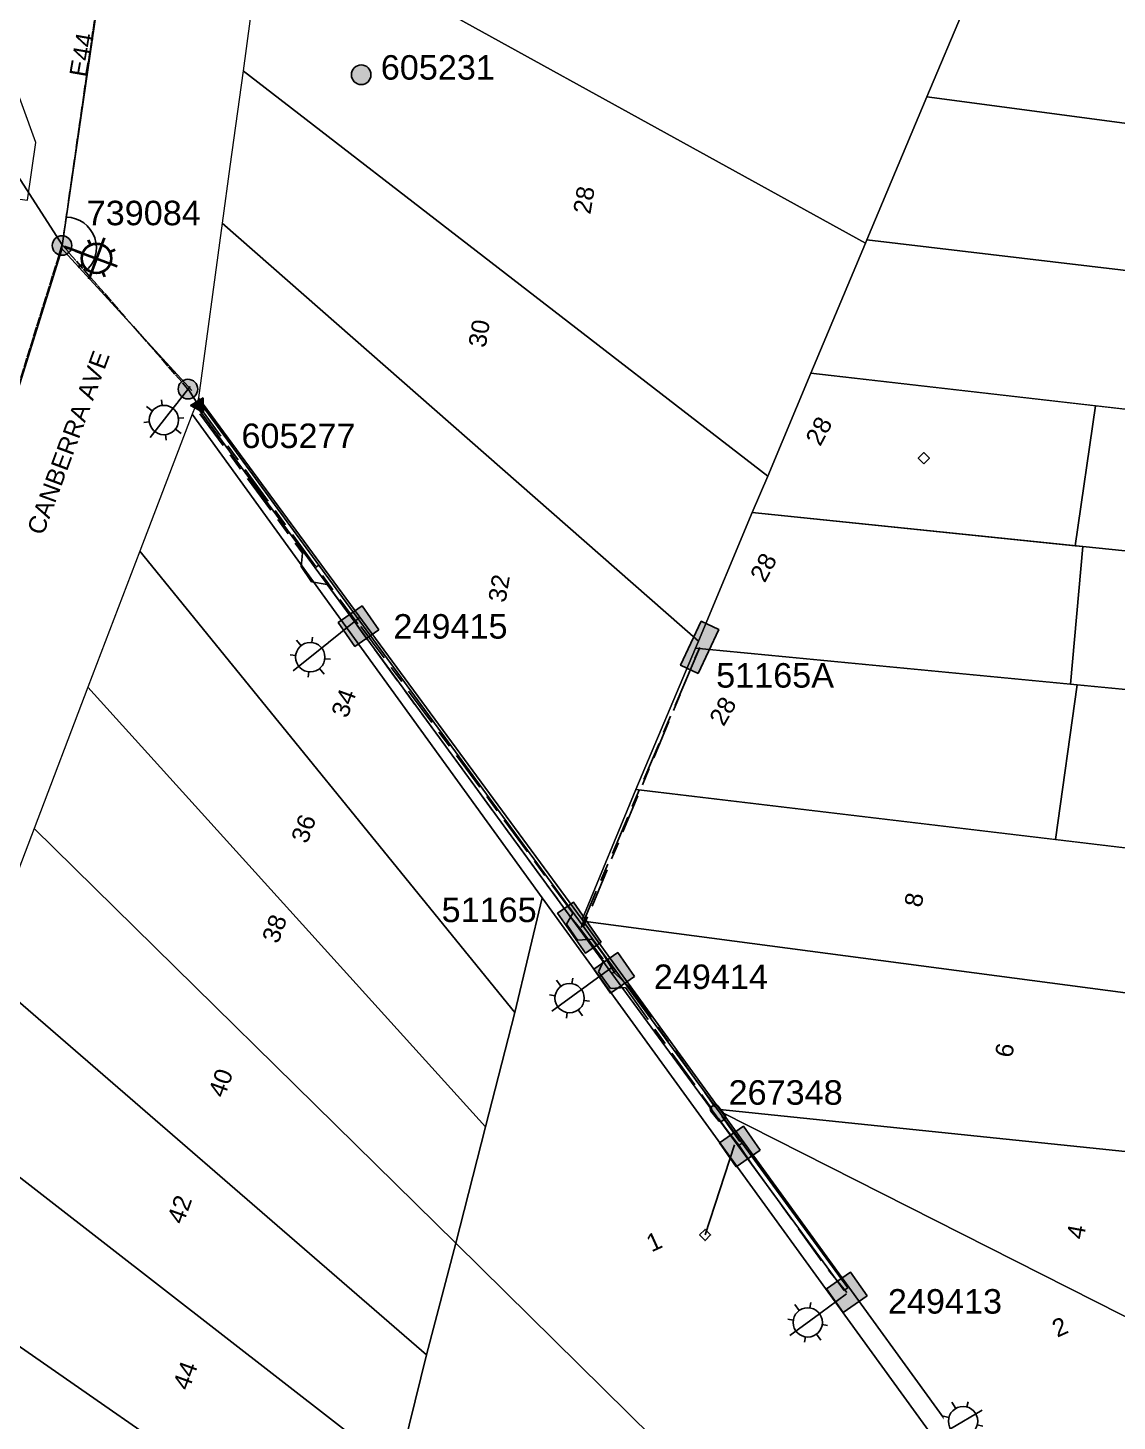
# Model space of a CAD drawing. Header units: metres. Extents: x 305150 to 308746, y 6239745 to 6243198.
# Drawn here: x 306845.6 to 306956.8, y 6241386.3 to 6241528.5 of the extents above; entities that cross this region are included whole.
import ezdxf
from ezdxf.enums import TextEntityAlignment as Align

# ---------------------------------------------------------------- set-up
doc = ezdxf.new("R2010")
doc.units = ezdxf.units.M
doc.linetypes.add('Cable Exist OH', pattern=[1, 1, 0])
doc.linetypes.add('Cable Exist UG', pattern=[8.2, 4, -1.2, 1.8, -1.2])
doc.layers.get('0').update_dxf_attribs({"color": 6})
doc.layers.add('Cadastre Land Parcels_SP_EXT', color=9, linetype='Continuous', lineweight=5)
doc.layers.add('Cadastre Roads_SP_EXT', color=9, linetype='Continuous', lineweight=5)
for name, color, linetype in [('Duct_SP_EXT', 7, 'Continuous'), ('Equip_SL_EXT', 7, 'Continuous'), ('Equip_SP_SL_EXT', 7, 'Continuous'), ('Equip_SP_SL_NEW', 2, 'Continuous'), ('Mains_LV_EXT', 7, 'Continuous'), ('Mains_LV_SL_EXT', 7, 'Continuous'), ('Mains_SL_EXT', 7, 'Continuous'), ('OH_Details_SP_MISC', 7, 'Continuous'), ('Services_SP_EXT', 7, 'Continuous'), ('SupportsOH_SP_TR_HV_LV_SL_EXT', 7, 'Continuous'), ('SupportsUG_SP_LV_EXT', 7, 'Continuous'), ('SupportsUG_SP_LV_SL_EXT', 7, 'Continuous'), ('Trench_SP_EXT', 7, 'Continuous')]:
    doc.layers.add(name, color=color, linetype=linetype)
doc.layers.get('0').freeze()
doc.styles.add('COLUMN_LABEL', font='arial.ttf')
doc.styles.add('iecARIAL', font='arial.ttf', dxfattribs={"height": 2})
doc.styles.add('POLE_LABEL', font='arial.ttf')
doc.styles.get("Standard").update_dxf_attribs({"font": 'arial.ttf'})
doc.linetypes.add('Cable New UG', pattern='A,7,-0.25,["x",Standard,S=2,R=0,X=0.2,Y=-0.8],-2.1', length=9.35)

# ---------------------------------------------------------------- blocks, each defined once
blk = doc.blocks.new('COLUMN_EXT')
blk.add_hatch(color=256).paths.add_polyline_path([(-1.49, 1.48), (-1.49, -1.49), (1.48, -1.49), (1.48, 1.48)])
blk.add_lwpolyline([(-1.49, -1.49), (1.48, -1.49), (1.48, 1.48), (-1.49, 1.48)], close=True)
for tag, height, style, flags, p in [('ASSET_NUM', 2.5, 'COLUMN_LABEL', 8, (2, 2)), ('STRUCTURE_PLANT_NUMBER', 0.2, 'POLE_LABEL', 9, (1.81, 0.03)), ('STREET_CODE', 0.2, 'COLUMN_LABEL', 9, (1.81, -0.2))]:
    blk.add_attdef(tag, text='', height=height, dxfattribs=dict(style=style, flags=flags)).set_placement(p, align=Align.MIDDLE_LEFT)
at = {"flags": 9}
for tag, p in [('COLUMN_TYPE', (1.81, -0.4)), ('OWNED_BY', (1.81, -0.6)), ('STATE', (1.81, -0.8)), ('USAGE', (1.81, -1)), ('LEGEND', (1.81, -1.2)), ('LOCATION', (1.81, -1.4)), ('STREETNAME', (1.81, -1.6)), ('SUBURB', (1.81, -1.8)), ('NOTES', (1.81, -2))]:
    blk.add_attdef(tag, text='', height=0.2, dxfattribs=at).set_placement(p, align=Align.MIDDLE_LEFT)
at = {"flags": 1}
blk.add_attdef('Z', (1.81, -2.35), '', height=0.2, dxfattribs=at)
blk = doc.blocks.new('PILLAR_EXT')
blk.add_hatch(color=256).paths.add_polyline_path([(-2.475, 0.99), (-2.475, -0.99), (2.475, -0.99), (2.475, 0.99)])
blk.add_lwpolyline([(-2.475, -0.99), (2.475, -0.99), (2.475, 0.99), (-2.475, 0.99)], close=True)
at = {"style": 'iecARIAL', "flags": 8}
blk.add_attdef('ASSET_NUM', (1.5, 3.5), '', height=2.5, dxfattribs=at)
for tag, p, flags in [('OWNED_BY', (0, -0.2), 9), ('STATE', (0, -0.4), 9), ('SUPPORT_TYPE', (0, -0.6), 9), ('USAGE', (0, -0.8), 9), ('LEGEND', (0, -1), 9), ('LOCATION', (0, -1.2), 9), ('NOTES', (0, -1.4), 9), ('PARENT', (0, -1.6), 9), ('STREETNAME', (0, -1.8), 9), ('SUBURB', (0, -2), 1)]:
    blk.add_attdef(tag, p, '', height=0.2, dxfattribs=dict(flags=flags))
blk = doc.blocks.new('*U146')
at = {"lineweight": 40}
for p, q in [((0, 0), (1.86, -0.69)), ((2.4, 0.67), (2.63, 0.16)), ((4.04, 0.9), (2.48, -3.32)), ((1.15, -0.43), (5.37, -1.99)), ((5.13, -0.35), (4.62, -0.58)), ((1.39, -2.07), (1.9, -1.83)), ((4.12, -3.08), (3.89, -2.57))]:
    blk.add_line(p, q, dxfattribs=at)
blk.add_circle((3.26, -1.21), 1.5, dxfattribs=at)
at = {"style": 'iecARIAL', "flags": 8}
blk.add_attdef('ASSET_NUM', (1.5, 1.5), '', height=2.5, dxfattribs=at)
for tag, p, height, flags in [('CONSTRUCTED_VOLTAGE', (0.98, -0.65), 0.2, 9), ('CONTROL_TYPE', (0.98, -0.85), 0.2, 9), ('LANTERN_PURPOSE', (0.98, -1.05), 0.2, 9), ('LANTERN_TYPE', (0.98, -1.25), 0.2, 9), ('NO_PHASES', (0.98, -1.45), 0.2, 9), ('LNUMBER', (2.18, -3.25), 2.5, 8), ('OPERATING_VOLTAGE', (0.98, -1.65), 0.2, 9), ('ORIENTATION', (0.98, -1.85), 0.2, 9), ('OWNED_BY', (0.98, -2.05), 0.2, 9), ('STATE', (0.98, -2.25), 0.2, 9), ('USAGE', (0.98, -2.45), 0.2, 9), ('CEXIST', (0.98, -2.65), 0.2, 9), ('CNEW', (0.98, -2.85), 0.2, 9), ('CNUMBER', (0.98, -3.05), 0.2, 9), ('CREMOVE', (0.98, -3.25), 0.2, 9), ('CREPLACE', (0.98, -3.45), 0.2, 9), ('LKINGHEIGHT', (0.98, -3.65), 0.2, 9), ('LBRACKET', (0.98, -3.85), 0.2, 9), ('LBRACKETVOCAB', (0.98, -4.05), 0.2, 9), ('LCATEGORY', (0.98, -4.25), 0.2, 9), ('LCHARGE1', (0.98, -4.45), 0.2, 9), ('LCHARGE1PERCENT', (0.98, -4.65), 0.2, 9), ('LCHARGE2', (0.98, -4.85), 0.2, 9), ('LCHARGE2PERCENT', (0.98, -5.05), 0.2, 9), ('LCHARGE3', (0.98, -5.25), 0.2, 9), ('LCHARGE3PERCENT', (0.98, -5.45), 0.2, 9), ('LEXIST', (0.98, -5.65), 0.2, 9), ('LLAMP', (0.98, -5.85), 0.2, 9), ('LLAMPVOCAB', (0.98, -6.05), 0.2, 9), ('LMAST', (0.98, -6.25), 0.2, 9), ('LMASTVOCAB', (0.98, -6.45), 0.2, 9), ('LNEW', (0.98, -6.65), 0.2, 9), ('LANTNUMBER', (0.98, -6.85), 0.2, 9), ('LOUTREACH', (0.98, -7.25), 0.2, 9), ('LOUTREACHVOCAB', (0.98, -7.45), 0.2, 9), ('LRATECODE', (0.98, -7.65), 0.2, 9), ('LREMOVE', (0.98, -7.85), 0.2, 9), ('LREPLACE', (0.98, -8.05), 0.2, 9), ('LTYPE', (0.98, -8.25), 0.2, 9), ('LTYPEVOCAB', (0.98, -8.45), 0.2, 9), ('LEGEND', (0.98, -8.65), 0.2, 9), ('STREETNAME', (0.98, -9.25), 0.2, 9), ('SUBURB', (0.98, -9.45), 0.2, 1), ('LOCATION', (0.98, -8.85), 0.2, 9), ('NOTES', (0.98, -9.05), 0.2, 9)]:
    blk.add_attdef(tag, p, '', height=height, dxfattribs=dict(flags=flags))
blk = doc.blocks.new('CCP_EXT')
at = {"flags": 9}
for tag, p in [('LEGEND', (0, -1.4)), ('STATE', (0, -1.8)), ('LIFE_SUPPORT', (0, -1.6)), ('NOTES', (0, -2))]:
    blk.add_attdef(tag, text='', height=0.2, dxfattribs=at).set_placement(p, align=Align.MIDDLE_LEFT)
blk.add_wipeout([(0, 0.57), (0.57, 0), (0, -0.57), (-0.57, 0)])
blk.add_lwpolyline([(-0.57, 0), (0, 0.57), (0.57, 0), (0, -0.57), (-0.57, 0)])
at = {"flags": 1}
blk.add_attdef('Z', (0, 0), '', height=0.2, dxfattribs=at)
at = {"flags": 9}
for tag, p in [('CCP_TYPE', (0, 0)), ('CONSTRUCTED_VOLTAGE', (0, -0.2)), ('OPERATING_VOLTAGE', (0, -0.6)), ('ORIENTATION', (0, -0.8)), ('OWNED_BY', (0, -1)), ('NO_PHASES', (0, -0.4)), ('USAGE', (0, -1.2))]:
    blk.add_attdef(tag, text='', height=0.2, dxfattribs=at).set_placement(p, align=Align.MIDDLE_LEFT)
blk = doc.blocks.new('POLE_EXT')
blk.add_hatch(color=256).paths.add_polyline_path([(-1, 0, 1), (1, 0, 1)])
blk.add_lwpolyline([(-1, 0, 1), (1, 0, 1)], format="xyb", close=True)
for tag, height, flags, p in [('pNumber', 2.5, 8, (-17.84, 2.07)), ('OWNED_BY', 0.2, 9, (1.35, -0.4)), ('SPECIAL_USE', 0.2, 9, (1.35, -0.8)), ('STATE', 0.2, 9, (1.35, -1)), ('cLV', 0.2, 9, (1.35, -1.4)), ('PARENT', 0.2, 9, (1.35, -0.6)), ('USAGE', 0.2, 9, (1.35, -1.2)), ('hDepth', 0.2, 9, (1.35, -1.6)), ('hDia', 0.2, 9, (1.35, -1.8)), ('cHV', 0.2, 9, (1.35, -2)), ('LBRACKET', 0.2, 9, (1.35, -2.2)), ('LExisting', 0.2, 9, (1.35, -2.4)), ('LANTNUMBER', 0.2, 9, (1.35, -2.6)), ('LOther', 0.2, 9, (1.35, -2.8)), ('cLinedev', 0.2, 9, (1.35, -3.4)), ('pExisting', 0.2, 9, (1.35, -3.8)), ('LRemove', 0.2, 9, (1.35, -3)), ('LEGEND', 0.2, 9, (1.35, -3.2)), ('LOCATION', 0.2, 9, (1.35, -3.6)), ('PFNUMBER', 0.2, 9, (1.35, -4)), ('NEWPFNUMBER', 0.2, 9, (1.35, -4.2)), ('pFooting', 0.2, 9, (1.35, -4.4)), ('pNew', 0.2, 9, (1.35, -4.6)), ('pRelocate', 0.2, 9, (1.35, -5)), ('pRemove', 0.2, 9, (1.35, -5.2)), ('pReplace', 0.2, 9, (1.35, -5.4)), ('pStay', 0.2, 9, (1.35, -5.6)), ('pType', 0.2, 9, (1.35, -5.8)), ('cspan', 0.2, 9, (1.35, -6)), ('STREETNAME', 0.2, 9, (1.35, -6.2)), ('SUBURB', 0.2, 9, (1.35, -6.4)), ('OPERATED_BY', 0.2, 9, (1.36, -7.01)), ('NOTES', 0.2, 9, (1.35, -6.6)), ('MAINTAINED_BY', 0.2, 9, (1.36, -6.81))]:
    blk.add_attdef(tag, text='', height=height, dxfattribs=dict(flags=flags)).set_placement(p, align=Align.MIDDLE_LEFT)
at = {"style": 'POLE_LABEL'}
for tag, height, flags, p in [('ASSET_NUM', 2.5, 8, (2, 2)), ('STRUCTURE_PLANT_NUMBER', 0.2, 9, (1.35, 0.03)), ('STREET_CODE', 0.2, 9, (1.35, -0.2))]:
    blk.add_attdef(tag, text='', height=height, dxfattribs=dict(at, flags=flags)).set_placement(p, align=Align.MIDDLE_LEFT)
at = {"flags": 1}
blk.add_attdef('Z', (1.35, -7.33), '', height=0.2, dxfattribs=at)
blk = doc.blocks.new('SL_STJ_EXT')
h = blk.add_hatch(color=256)
edge = h.paths.add_edge_path()
edge.add_ellipse((-0.59, 0.13), major_axis=(0.226, 0.226), ratio=1, start_angle=45, end_angle=135)
edge.add_line((-0.91, 0.13), (-0.91, -0.13))
edge.add_ellipse((-0.59, -0.13), major_axis=(0.226, 0.226), ratio=1, start_angle=135, end_angle=225)
edge.add_line((-0.59, -0.45), (0.59, -0.45))
edge.add_ellipse((0.59, -0.13), major_axis=(-0.226, 0.226), ratio=1, start_angle=135, end_angle=225)
edge.add_line((0.91, -0.13), (0.91, 0.13))
edge.add_ellipse((0.59, 0.13), major_axis=(-0.226, 0.226), ratio=1, start_angle=225, end_angle=315)
edge.add_line((0.59, 0.45), (-0.59, 0.45))
blk.add_lwpolyline([(-0.91, 0.13), (-0.91, -0.13, 0.414214), (-0.59, -0.45), (0.59, -0.45, 0.414214), (0.91, -0.13), (0.91, 0.13, 0.414214), (0.59, 0.45), (-0.59, 0.45, 0.414214)], format="xyb", close=True)
at = {"flags": 1}
blk.add_attdef('Z', (0, 0), '', height=0.2, dxfattribs=at)
at = {"flags": 9}
for tag, p in [('ORIENTATION', (0, 0)), ('USAGE', (0, -0.2)), ('LEGEND', (0, -0.4)), ('NOTES', (0, -0.6))]:
    blk.add_attdef(tag, text='', height=0.2, dxfattribs=at).set_placement(p, align=Align.MIDDLE_LEFT)
blk = doc.blocks.new('UGOH_EXT')
blk.add_hatch(color=256).paths.add_polyline_path([(-0.75, 1.7), (0.75, 1.7), (0, 3)])
at = {"color": 1}
blk.add_lwpolyline([(-0.75, 1.7), (0.75, 1.7), (0, 3)], close=True, dxfattribs=at)
for tag, flags, p in [('CONSTRUCTED_VOLTAGE', 9, (1.5, 0)), ('OPERATING_VOLTAGE', 9, (1.5, -0.2)), ('ORIENTATION', 9, (1.5, -0.4)), ('STATE', 9, (1.5, -0.6)), ('OWNED_BY', 9, (1.5, -1)), ('OPERATED_BY', 9, (1.5, -1.2)), ('USAGE', 9, (1.5, -0.8)), ('MAINTAINED_BY', 9, (1.5, -1.4)), ('ACTUAL_STATUS', 9, (1.5, -1.6)), ('TYPE', 1, (1.5, -2)), ('NUMBER_OF_PHASES', 9, (1.5, -1.8))]:
    blk.add_attdef(tag, text='', height=0.2, dxfattribs=dict(flags=flags)).set_placement(p, align=Align.MIDDLE_LEFT)
blk = doc.blocks.new('*U152')
blk.add_line((0, 0), (0, 0))
for tag, flags, p in [('OPERATING_VOLTAGE', 9, (1.5, -1.2)), ('ORIENTATION', 9, (1.5, -1.4)), ('LANTERN_TYPE', 9, (1.5, -0.8)), ('NO_PHASES', 9, (1.5, -1)), ('OWNED_BY', 9, (1.5, -1.6)), ('OPERATED_BY', 9, (1.5, -1.8)), ('STATE', 9, (1.5, -2.2)), ('CEXIST', 9, (1.5, -2.6)), ('CNEW', 9, (1.5, -2.8)), ('MAINTAINED_BY', 9, (1.5, -2)), ('USAGE', 9, (1.5, -2.4)), ('CNUMBER', 9, (1.5, -3)), ('CREMOVE', 9, (1.5, -3.2)), ('CREPLACE', 9, (1.5, -3.4)), ('LKINGHEIGHT', 9, (1.5, -3.6)), ('LBRACKET', 9, (1.5, -3.8)), ('LBRACKETVOCAB', 9, (1.5, -4)), ('LCATEGORY', 9, (1.5, -4.2)), ('LCHARGE1', 9, (1.5, -4.4)), ('LCHARGE1PERCENT', 9, (1.5, -4.6)), ('LCHARGE2', 9, (1.5, -4.8)), ('LCHARGE2PERCENT', 9, (1.5, -5)), ('LCHARGE3', 9, (1.5, -5.2)), ('LCHARGE3PERCENT', 9, (1.5, -5.4)), ('LEXIST', 9, (1.5, -5.6)), ('LLAMP', 9, (1.5, -5.8)), ('LLAMPVOCAB', 9, (1.5, -6)), ('LMAST', 9, (1.5, -6.2)), ('LMASTVOCAB', 9, (1.5, -6.4)), ('LNEW', 9, (1.5, -6.6)), ('LOUTREACH', 9, (1.5, -7.2)), ('LOUTREACHVOCAB', 9, (1.5, -7.4)), ('LRATECODE', 9, (1.5, -7.6)), ('LREMOVE', 9, (1.5, -7.8)), ('LREPLACE', 9, (1.5, -8)), ('LTYPE', 9, (1.5, -8.2)), ('LTYPEVOCAB', 9, (1.5, -8.4)), ('LEGEND', 9, (1.5, -8.6)), ('NEW_LKINGHEIGHT', 9, (1.5, -8.8)), ('NEW_LBRACKET', 9, (1.5, -9)), ('NEW_LBRACKETVOCAB', 9, (1.5, -9.2)), ('NEW_LCATEGORY', 9, (1.5, -9.4)), ('NEW_LCHARGE1', 9, (1.5, -9.6)), ('NEW_LCHARGE1PERCENT', 9, (1.5, -9.8)), ('NEW_LCHARGE2', 9, (1.5, -10)), ('NEW_LCHARGE2PERCENT', 9, (1.5, -10.2)), ('NEW_LCHARGE3', 9, (1.5, -10.4)), ('NEW_LCHARGE3PERCENT', 9, (1.5, -10.6)), ('NEW_LLAMP', 9, (1.5, -10.8)), ('NEW_LLAMPVOCAB', 9, (1.5, -11)), ('NEW_LMAST', 9, (1.5, -11.2)), ('NEW_LMASTVOCAB', 9, (1.5, -11.4)), ('SUBURB', 9, (1.5, -12.6)), ('STREETNAME', 9, (1.5, -12.8)), ('NEW_LOUTREACH', 9, (1.5, -11.6)), ('NEW_LOUTREACHVOCAB', 9, (1.5, -11.8)), ('NEW_LRATECODE', 9, (1.5, -12)), ('NEW_LTYPE', 9, (1.5, -12.2)), ('NEW_LTYPEVOCAB', 9, (1.5, -12.4)), ('Z', 1, (1.5, -13.4)), ('LOCATION', 9, (1.5, -13)), ('NOTES', 9, (1.5, -13.2))]:
    blk.add_attdef(tag, text='', height=0.2, dxfattribs=dict(flags=flags)).set_placement(p, align=Align.MIDDLE_LEFT)
at = {"flags": 9}
blk.add_attdef('LANTNUMBER', (1.5, -6.91), '', height=0.2, dxfattribs=at)
blk.add_wipeout([(5.65, 3.34), (5.71, 1.68), (4.86, 0.26), (3.2, 0.2), (1.69, 1), (1.71, 2.71), (2.57, 4.13), (4.22, 4.19)])
for p, q in [((2.42, 1.43), (5.65, 3.34)), ((2.57, 4.13), (2.95, 3.49)), ((4.22, 4.19), (4.08, 3.65)), ((0, 0), (2.42, 1.43)), ((1.71, 2.71), (2.26, 2.57)), ((5.71, 1.68), (5.16, 1.82)), ((3.2, 0.2), (3.34, 0.74)), ((4.48, 0.9), (4.86, 0.26))]:
    blk.add_line(p, q)
blk.add_circle((3.71, 2.2), 1.5)
for tag, height, flags, p in [('ASSET_NUM', 2.5, 8, (2, 2)), ('STREET_CODE', 0.2, 9, (1.5, 0)), ('CONSTRUCTED_VOLTAGE', 0.2, 9, (1.5, -0.2)), ('CONTROL_TYPE', 0.2, 9, (1.5, -0.4)), ('LANTERN_PURPOSE', 0.2, 9, (1.5, -0.6)), ('LNUMBER', 2.5, 8, (1.5, -1.38))]:
    blk.add_attdef(tag, text='', height=height, dxfattribs=dict(flags=flags)).set_placement(p, align=Align.MIDDLE_LEFT)
blk = doc.blocks.new('*U151')
blk.add_line((0, 0), (0, 0))
for tag, height, flags, p in [('ASSET_NUM', 2.5, 8, (2, 2)), ('STREET_CODE', 0.2, 9, (1.5, 0)), ('CONSTRUCTED_VOLTAGE', 0.2, 9, (1.5, -0.2)), ('CONTROL_TYPE', 0.2, 9, (1.5, -0.4)), ('OPERATING_VOLTAGE', 0.2, 9, (1.5, -1.2)), ('ORIENTATION', 0.2, 9, (1.5, -1.4)), ('LANTERN_PURPOSE', 0.2, 9, (1.5, -0.6)), ('LANTERN_TYPE', 0.2, 9, (1.5, -0.8)), ('NO_PHASES', 0.2, 9, (1.5, -1)), ('LNUMBER', 2.5, 8, (1.5, -1.38)), ('OWNED_BY', 0.2, 9, (1.5, -1.6)), ('OPERATED_BY', 0.2, 9, (1.5, -1.8)), ('STATE', 0.2, 9, (1.5, -2.2)), ('CEXIST', 0.2, 9, (1.5, -2.6)), ('CNEW', 0.2, 9, (1.5, -2.8)), ('MAINTAINED_BY', 0.2, 9, (1.5, -2)), ('USAGE', 0.2, 9, (1.5, -2.4)), ('CNUMBER', 0.2, 9, (1.5, -3)), ('CREMOVE', 0.2, 9, (1.5, -3.2)), ('CREPLACE', 0.2, 9, (1.5, -3.4)), ('LKINGHEIGHT', 0.2, 9, (1.5, -3.6)), ('LBRACKET', 0.2, 9, (1.5, -3.8)), ('LBRACKETVOCAB', 0.2, 9, (1.5, -4)), ('LCATEGORY', 0.2, 9, (1.5, -4.2)), ('LCHARGE1', 0.2, 9, (1.5, -4.4)), ('LCHARGE1PERCENT', 0.2, 9, (1.5, -4.6)), ('LCHARGE2', 0.2, 9, (1.5, -4.8)), ('LCHARGE2PERCENT', 0.2, 9, (1.5, -5)), ('LCHARGE3', 0.2, 9, (1.5, -5.2)), ('LCHARGE3PERCENT', 0.2, 9, (1.5, -5.4)), ('LEXIST', 0.2, 9, (1.5, -5.6)), ('LLAMP', 0.2, 9, (1.5, -5.8)), ('LLAMPVOCAB', 0.2, 9, (1.5, -6)), ('LMAST', 0.2, 9, (1.5, -6.2)), ('LMASTVOCAB', 0.2, 9, (1.5, -6.4)), ('LNEW', 0.2, 9, (1.5, -6.6)), ('LOUTREACH', 0.2, 9, (1.5, -7.2)), ('LOUTREACHVOCAB', 0.2, 9, (1.5, -7.4)), ('LRATECODE', 0.2, 9, (1.5, -7.6)), ('LREMOVE', 0.2, 9, (1.5, -7.8)), ('LREPLACE', 0.2, 9, (1.5, -8)), ('LTYPE', 0.2, 9, (1.5, -8.2)), ('LTYPEVOCAB', 0.2, 9, (1.5, -8.4)), ('LEGEND', 0.2, 9, (1.5, -8.6)), ('NEW_LKINGHEIGHT', 0.2, 9, (1.5, -8.8)), ('NEW_LBRACKET', 0.2, 9, (1.5, -9)), ('NEW_LBRACKETVOCAB', 0.2, 9, (1.5, -9.2)), ('NEW_LCATEGORY', 0.2, 9, (1.5, -9.4)), ('NEW_LCHARGE1', 0.2, 9, (1.5, -9.6)), ('NEW_LCHARGE1PERCENT', 0.2, 9, (1.5, -9.8)), ('NEW_LCHARGE2', 0.2, 9, (1.5, -10)), ('NEW_LCHARGE2PERCENT', 0.2, 9, (1.5, -10.2)), ('NEW_LCHARGE3', 0.2, 9, (1.5, -10.4)), ('NEW_LCHARGE3PERCENT', 0.2, 9, (1.5, -10.6)), ('NEW_LLAMP', 0.2, 9, (1.5, -10.8)), ('NEW_LLAMPVOCAB', 0.2, 9, (1.5, -11)), ('NEW_LMAST', 0.2, 9, (1.5, -11.2)), ('NEW_LMASTVOCAB', 0.2, 9, (1.5, -11.4)), ('SUBURB', 0.2, 9, (1.5, -12.6)), ('STREETNAME', 0.2, 9, (1.5, -12.8)), ('NEW_LOUTREACH', 0.2, 9, (1.5, -11.6)), ('NEW_LOUTREACHVOCAB', 0.2, 9, (1.5, -11.8)), ('NEW_LRATECODE', 0.2, 9, (1.5, -12)), ('NEW_LTYPE', 0.2, 9, (1.5, -12.2)), ('NEW_LTYPEVOCAB', 0.2, 9, (1.5, -12.4)), ('Z', 0.2, 1, (1.5, -13.4)), ('LOCATION', 0.2, 9, (1.5, -13)), ('NOTES', 0.2, 9, (1.5, -13.2))]:
    blk.add_attdef(tag, text='', height=height, dxfattribs=dict(flags=flags)).set_placement(p, align=Align.MIDDLE_LEFT)
at = {"flags": 9}
blk.add_attdef('LANTNUMBER', (1.5, -6.91), '', height=0.2, dxfattribs=at)
blk.add_wipeout([(-5.78, -4.24), (-6, -2.59), (-5.29, -1.09), (-3.65, -0.87), (-2.07, -1.51), (-1.93, -3.22), (-2.63, -4.72), (-4.28, -4.94)])
for p, q in [((0, 0), (-2.76, -2.02)), ((-4.85, -1.7), (-5.29, -1.09)), ((-3.65, -0.87), (-3.74, -1.42)), ((-6, -2.59), (-5.45, -2.68)), ((-2.76, -2.02), (-5.78, -4.24)), ((-2.63, -4.72), (-3.08, -4.12)), ((-1.93, -3.22), (-2.48, -3.13)), ((-4.28, -4.94), (-4.19, -4.39))]:
    blk.add_line(p, q)
blk.add_circle((-3.96, -2.91), 1.5)
blk = doc.blocks.new('*U150')
blk.add_line((0, 0), (0, 0))
for tag, height, flags, p in [('ASSET_NUM', 2.5, 8, (2, 2)), ('STREET_CODE', 0.2, 9, (1.5, 0)), ('CONSTRUCTED_VOLTAGE', 0.2, 9, (1.5, -0.2)), ('CONTROL_TYPE', 0.2, 9, (1.5, -0.4)), ('OPERATING_VOLTAGE', 0.2, 9, (1.5, -1.2)), ('ORIENTATION', 0.2, 9, (1.5, -1.4)), ('LANTERN_PURPOSE', 0.2, 9, (1.5, -0.6)), ('LANTERN_TYPE', 0.2, 9, (1.5, -0.8)), ('NO_PHASES', 0.2, 9, (1.5, -1)), ('LNUMBER', 2.5, 8, (1.5, -1.38)), ('OWNED_BY', 0.2, 9, (1.5, -1.6)), ('OPERATED_BY', 0.2, 9, (1.5, -1.8)), ('STATE', 0.2, 9, (1.5, -2.2)), ('CEXIST', 0.2, 9, (1.5, -2.6)), ('CNEW', 0.2, 9, (1.5, -2.8)), ('MAINTAINED_BY', 0.2, 9, (1.5, -2)), ('USAGE', 0.2, 9, (1.5, -2.4)), ('CNUMBER', 0.2, 9, (1.5, -3)), ('CREMOVE', 0.2, 9, (1.5, -3.2)), ('CREPLACE', 0.2, 9, (1.5, -3.4)), ('LKINGHEIGHT', 0.2, 9, (1.5, -3.6)), ('LBRACKET', 0.2, 9, (1.5, -3.8)), ('LBRACKETVOCAB', 0.2, 9, (1.5, -4)), ('LCATEGORY', 0.2, 9, (1.5, -4.2)), ('LCHARGE1', 0.2, 9, (1.5, -4.4)), ('LCHARGE1PERCENT', 0.2, 9, (1.5, -4.6)), ('LCHARGE2', 0.2, 9, (1.5, -4.8)), ('LCHARGE2PERCENT', 0.2, 9, (1.5, -5)), ('LCHARGE3', 0.2, 9, (1.5, -5.2)), ('LCHARGE3PERCENT', 0.2, 9, (1.5, -5.4)), ('LEXIST', 0.2, 9, (1.5, -5.6)), ('LLAMP', 0.2, 9, (1.5, -5.8)), ('LLAMPVOCAB', 0.2, 9, (1.5, -6)), ('LMAST', 0.2, 9, (1.5, -6.2)), ('LMASTVOCAB', 0.2, 9, (1.5, -6.4)), ('LNEW', 0.2, 9, (1.5, -6.6)), ('LOUTREACH', 0.2, 9, (1.5, -7.2)), ('LOUTREACHVOCAB', 0.2, 9, (1.5, -7.4)), ('LRATECODE', 0.2, 9, (1.5, -7.6)), ('LREMOVE', 0.2, 9, (1.5, -7.8)), ('LREPLACE', 0.2, 9, (1.5, -8)), ('LTYPE', 0.2, 9, (1.5, -8.2)), ('LTYPEVOCAB', 0.2, 9, (1.5, -8.4)), ('LEGEND', 0.2, 9, (1.5, -8.6)), ('NEW_LKINGHEIGHT', 0.2, 9, (1.5, -8.8)), ('NEW_LBRACKET', 0.2, 9, (1.5, -9)), ('NEW_LBRACKETVOCAB', 0.2, 9, (1.5, -9.2)), ('NEW_LCATEGORY', 0.2, 9, (1.5, -9.4)), ('NEW_LCHARGE1', 0.2, 9, (1.5, -9.6)), ('NEW_LCHARGE1PERCENT', 0.2, 9, (1.5, -9.8)), ('NEW_LCHARGE2', 0.2, 9, (1.5, -10)), ('NEW_LCHARGE2PERCENT', 0.2, 9, (1.5, -10.2)), ('NEW_LCHARGE3', 0.2, 9, (1.5, -10.4)), ('NEW_LCHARGE3PERCENT', 0.2, 9, (1.5, -10.6)), ('NEW_LLAMP', 0.2, 9, (1.5, -10.8)), ('NEW_LLAMPVOCAB', 0.2, 9, (1.5, -11)), ('NEW_LMAST', 0.2, 9, (1.5, -11.2)), ('NEW_LMASTVOCAB', 0.2, 9, (1.5, -11.4)), ('SUBURB', 0.2, 9, (1.5, -12.6)), ('STREETNAME', 0.2, 9, (1.5, -12.8)), ('NEW_LOUTREACH', 0.2, 9, (1.5, -11.6)), ('NEW_LOUTREACHVOCAB', 0.2, 9, (1.5, -11.8)), ('NEW_LRATECODE', 0.2, 9, (1.5, -12)), ('NEW_LTYPE', 0.2, 9, (1.5, -12.2)), ('NEW_LTYPEVOCAB', 0.2, 9, (1.5, -12.4)), ('Z', 0.2, 1, (1.5, -13.4)), ('LOCATION', 0.2, 9, (1.5, -13)), ('NOTES', 0.2, 9, (1.5, -13.2))]:
    blk.add_attdef(tag, text='', height=height, dxfattribs=dict(flags=flags)).set_placement(p, align=Align.MIDDLE_LEFT)
at = {"flags": 9}
blk.add_attdef('LANTNUMBER', (1.5, -6.91), '', height=0.2, dxfattribs=at)
blk.add_wipeout([(-6.18, -4.49), (-6.4, -2.84), (-5.68, -1.35), (-4.04, -1.13), (-2.46, -1.79), (-2.33, -3.49), (-3.04, -4.99), (-4.69, -5.2)])
for p, q in [((0, 0), (-3.15, -2.29)), ((-5.24, -1.95), (-5.68, -1.35)), ((-4.04, -1.13), (-4.13, -1.69)), ((-3.15, -2.29), (-6.18, -4.49)), ((-6.4, -2.84), (-5.84, -2.93)), ((-2.33, -3.49), (-2.88, -3.4)), ((-4.69, -5.2), (-4.6, -4.65)), ((-3.04, -4.99), (-3.48, -4.38))]:
    blk.add_line(p, q)
blk.add_circle((-4.36, -3.17), 1.5)
blk = doc.blocks.new('*U149')
blk.add_line((0, 0), (0, 0))
for tag, height, flags, p in [('ASSET_NUM', 2.5, 8, (2, 2)), ('STREET_CODE', 0.2, 9, (1.5, 0)), ('CONSTRUCTED_VOLTAGE', 0.2, 9, (1.5, -0.2)), ('CONTROL_TYPE', 0.2, 9, (1.5, -0.4)), ('OPERATING_VOLTAGE', 0.2, 9, (1.5, -1.2)), ('ORIENTATION', 0.2, 9, (1.5, -1.4)), ('LANTERN_PURPOSE', 0.2, 9, (1.5, -0.6)), ('LANTERN_TYPE', 0.2, 9, (1.5, -0.8)), ('NO_PHASES', 0.2, 9, (1.5, -1)), ('LNUMBER', 2.5, 8, (1.5, -1.38)), ('OWNED_BY', 0.2, 9, (1.5, -1.6)), ('OPERATED_BY', 0.2, 9, (1.5, -1.8)), ('STATE', 0.2, 9, (1.5, -2.2)), ('CEXIST', 0.2, 9, (1.5, -2.6)), ('CNEW', 0.2, 9, (1.5, -2.8)), ('MAINTAINED_BY', 0.2, 9, (1.5, -2)), ('USAGE', 0.2, 9, (1.5, -2.4)), ('CNUMBER', 0.2, 9, (1.5, -3)), ('CREMOVE', 0.2, 9, (1.5, -3.2)), ('CREPLACE', 0.2, 9, (1.5, -3.4)), ('LKINGHEIGHT', 0.2, 9, (1.5, -3.6)), ('LBRACKET', 0.2, 9, (1.5, -3.8)), ('LBRACKETVOCAB', 0.2, 9, (1.5, -4)), ('LCATEGORY', 0.2, 9, (1.5, -4.2)), ('LCHARGE1', 0.2, 9, (1.5, -4.4)), ('LCHARGE1PERCENT', 0.2, 9, (1.5, -4.6)), ('LCHARGE2', 0.2, 9, (1.5, -4.8)), ('LCHARGE2PERCENT', 0.2, 9, (1.5, -5)), ('LCHARGE3', 0.2, 9, (1.5, -5.2)), ('LCHARGE3PERCENT', 0.2, 9, (1.5, -5.4)), ('LEXIST', 0.2, 9, (1.5, -5.6)), ('LLAMP', 0.2, 9, (1.5, -5.8)), ('LLAMPVOCAB', 0.2, 9, (1.5, -6)), ('LMAST', 0.2, 9, (1.5, -6.2)), ('LMASTVOCAB', 0.2, 9, (1.5, -6.4)), ('LNEW', 0.2, 9, (1.5, -6.6)), ('LOUTREACH', 0.2, 9, (1.5, -7.2)), ('LOUTREACHVOCAB', 0.2, 9, (1.5, -7.4)), ('LRATECODE', 0.2, 9, (1.5, -7.6)), ('LREMOVE', 0.2, 9, (1.5, -7.8)), ('LREPLACE', 0.2, 9, (1.5, -8)), ('LTYPE', 0.2, 9, (1.5, -8.2)), ('LTYPEVOCAB', 0.2, 9, (1.5, -8.4)), ('LEGEND', 0.2, 9, (1.5, -8.6)), ('NEW_LKINGHEIGHT', 0.2, 9, (1.5, -8.8)), ('NEW_LBRACKET', 0.2, 9, (1.5, -9)), ('NEW_LBRACKETVOCAB', 0.2, 9, (1.5, -9.2)), ('NEW_LCATEGORY', 0.2, 9, (1.5, -9.4)), ('NEW_LCHARGE1', 0.2, 9, (1.5, -9.6)), ('NEW_LCHARGE1PERCENT', 0.2, 9, (1.5, -9.8)), ('NEW_LCHARGE2', 0.2, 9, (1.5, -10)), ('NEW_LCHARGE2PERCENT', 0.2, 9, (1.5, -10.2)), ('NEW_LCHARGE3', 0.2, 9, (1.5, -10.4)), ('NEW_LCHARGE3PERCENT', 0.2, 9, (1.5, -10.6)), ('NEW_LLAMP', 0.2, 9, (1.5, -10.8)), ('NEW_LLAMPVOCAB', 0.2, 9, (1.5, -11)), ('NEW_LMAST', 0.2, 9, (1.5, -11.2)), ('NEW_LMASTVOCAB', 0.2, 9, (1.5, -11.4)), ('SUBURB', 0.2, 9, (1.5, -12.6)), ('STREETNAME', 0.2, 9, (1.5, -12.8)), ('NEW_LOUTREACH', 0.2, 9, (1.5, -11.6)), ('NEW_LOUTREACHVOCAB', 0.2, 9, (1.5, -11.8)), ('NEW_LRATECODE', 0.2, 9, (1.5, -12)), ('NEW_LTYPE', 0.2, 9, (1.5, -12.2)), ('NEW_LTYPEVOCAB', 0.2, 9, (1.5, -12.4)), ('Z', 0.2, 1, (1.5, -13.4)), ('LOCATION', 0.2, 9, (1.5, -13)), ('NOTES', 0.2, 9, (1.5, -13.2))]:
    blk.add_attdef(tag, text='', height=height, dxfattribs=dict(flags=flags)).set_placement(p, align=Align.MIDDLE_LEFT)
at = {"flags": 9}
blk.add_attdef('LANTNUMBER', (1.5, -6.91), '', height=0.2, dxfattribs=at)
blk.add_wipeout([(-6.75, -5.43), (-7.05, -3.8), (-6.41, -2.27), (-4.77, -1.97), (-3.16, -2.54), (-2.95, -4.24), (-3.59, -5.77), (-5.22, -6.07)])
for p, q in [((0, 0), (-3.83, -3.08)), ((-5.94, -2.85), (-6.41, -2.27)), ((-4.77, -1.97), (-4.83, -2.53)), ((-7.05, -3.8), (-6.49, -3.86)), ((-3.83, -3.08), (-6.75, -5.43)), ((-2.95, -4.24), (-3.51, -4.18)), ((-5.22, -6.07), (-5.16, -5.51)), ((-3.59, -5.77), (-4.06, -5.19))]:
    blk.add_line(p, q)
blk.add_circle((-5, -4.02), 1.5)
blk = doc.blocks.new('*U148')
blk.add_line((0, 0), (0, 0))
for tag, height, flags, p in [('ASSET_NUM', 2.5, 8, (2, 2)), ('STREET_CODE', 0.2, 9, (1.5, 0)), ('CONSTRUCTED_VOLTAGE', 0.2, 9, (1.5, -0.2)), ('CONTROL_TYPE', 0.2, 9, (1.5, -0.4)), ('OPERATING_VOLTAGE', 0.2, 9, (1.5, -1.2)), ('ORIENTATION', 0.2, 9, (1.5, -1.4)), ('LANTERN_PURPOSE', 0.2, 9, (1.5, -0.6)), ('LANTERN_TYPE', 0.2, 9, (1.5, -0.8)), ('NO_PHASES', 0.2, 9, (1.5, -1)), ('LNUMBER', 2.5, 8, (1.5, -1.38)), ('OWNED_BY', 0.2, 9, (1.5, -1.6)), ('OPERATED_BY', 0.2, 9, (1.5, -1.8)), ('STATE', 0.2, 9, (1.5, -2.2)), ('CEXIST', 0.2, 9, (1.5, -2.6)), ('CNEW', 0.2, 9, (1.5, -2.8)), ('MAINTAINED_BY', 0.2, 9, (1.5, -2)), ('USAGE', 0.2, 9, (1.5, -2.4)), ('CNUMBER', 0.2, 9, (1.5, -3)), ('CREMOVE', 0.2, 9, (1.5, -3.2)), ('CREPLACE', 0.2, 9, (1.5, -3.4)), ('LKINGHEIGHT', 0.2, 9, (1.5, -3.6)), ('LBRACKET', 0.2, 9, (1.5, -3.8)), ('LBRACKETVOCAB', 0.2, 9, (1.5, -4)), ('LCATEGORY', 0.2, 9, (1.5, -4.2)), ('LCHARGE1', 0.2, 9, (1.5, -4.4)), ('LCHARGE1PERCENT', 0.2, 9, (1.5, -4.6)), ('LCHARGE2', 0.2, 9, (1.5, -4.8)), ('LCHARGE2PERCENT', 0.2, 9, (1.5, -5)), ('LCHARGE3', 0.2, 9, (1.5, -5.2)), ('LCHARGE3PERCENT', 0.2, 9, (1.5, -5.4)), ('LEXIST', 0.2, 9, (1.5, -5.6)), ('LLAMP', 0.2, 9, (1.5, -5.8)), ('LLAMPVOCAB', 0.2, 9, (1.5, -6)), ('LMAST', 0.2, 9, (1.5, -6.2)), ('LMASTVOCAB', 0.2, 9, (1.5, -6.4)), ('LNEW', 0.2, 9, (1.5, -6.6)), ('LOUTREACH', 0.2, 9, (1.5, -7.2)), ('LOUTREACHVOCAB', 0.2, 9, (1.5, -7.4)), ('LRATECODE', 0.2, 9, (1.5, -7.6)), ('LREMOVE', 0.2, 9, (1.5, -7.8)), ('LREPLACE', 0.2, 9, (1.5, -8)), ('LTYPE', 0.2, 9, (1.5, -8.2)), ('LTYPEVOCAB', 0.2, 9, (1.5, -8.4)), ('LEGEND', 0.2, 9, (1.5, -8.6)), ('NEW_LKINGHEIGHT', 0.2, 9, (1.5, -8.8)), ('NEW_LBRACKET', 0.2, 9, (1.5, -9)), ('NEW_LBRACKETVOCAB', 0.2, 9, (1.5, -9.2)), ('NEW_LCATEGORY', 0.2, 9, (1.5, -9.4)), ('NEW_LCHARGE1', 0.2, 9, (1.5, -9.6)), ('NEW_LCHARGE1PERCENT', 0.2, 9, (1.5, -9.8)), ('NEW_LCHARGE2', 0.2, 9, (1.5, -10)), ('NEW_LCHARGE2PERCENT', 0.2, 9, (1.5, -10.2)), ('NEW_LCHARGE3', 0.2, 9, (1.5, -10.4)), ('NEW_LCHARGE3PERCENT', 0.2, 9, (1.5, -10.6)), ('NEW_LLAMP', 0.2, 9, (1.5, -10.8)), ('NEW_LLAMPVOCAB', 0.2, 9, (1.5, -11)), ('NEW_LMAST', 0.2, 9, (1.5, -11.2)), ('NEW_LMASTVOCAB', 0.2, 9, (1.5, -11.4)), ('SUBURB', 0.2, 9, (1.5, -12.6)), ('STREETNAME', 0.2, 9, (1.5, -12.8)), ('NEW_LOUTREACH', 0.2, 9, (1.5, -11.6)), ('NEW_LOUTREACHVOCAB', 0.2, 9, (1.5, -11.8)), ('NEW_LRATECODE', 0.2, 9, (1.5, -12)), ('NEW_LTYPE', 0.2, 9, (1.5, -12.2)), ('NEW_LTYPEVOCAB', 0.2, 9, (1.5, -12.4)), ('Z', 0.2, 1, (1.5, -13.4)), ('LOCATION', 0.2, 9, (1.5, -13)), ('NOTES', 0.2, 9, (1.5, -13.2))]:
    blk.add_attdef(tag, text='', height=height, dxfattribs=dict(flags=flags)).set_placement(p, align=Align.MIDDLE_LEFT)
at = {"flags": 9}
blk.add_attdef('LANTNUMBER', (1.5, -6.91), '', height=0.2, dxfattribs=at)
blk.add_wipeout([(-4.1, -5.2), (-4.75, -3.67), (-4.47, -2.04), (-2.95, -1.38), (-1.25, -1.58), (-0.66, -3.19), (-0.94, -4.82), (-2.46, -5.48)])
for p, q in [((0, 0), (-1.78, -2.25)), ((-2.95, -1.38), (-2.88, -1.94)), ((-3.88, -2.5), (-4.47, -2.04)), ((-1.78, -2.25), (-4.1, -5.2)), ((-4.75, -3.67), (-4.19, -3.61)), ((-0.66, -3.19), (-1.21, -3.25)), ((-2.46, -5.48), (-2.53, -4.92)), ((-0.94, -4.82), (-1.53, -4.36))]:
    blk.add_line(p, q)
blk.add_circle((-2.7, -3.43), 1.5)

msp = doc.modelspace()

# ---------------------------------------------------------------- linework, layer by layer
at = {"layer": 'Cadastre Land Parcels_SP_EXT', "linetype": 'Continuous'}
for points in [[(306963.36, 6241576.82), (306960.37, 6241577.16), (306950.75, 6241553.28), (306941.29, 6241530.73), (306937.38, 6241521.45), (307025.72, 6241509.69), (307034.34, 6241523.79), (307041.68, 6241543.57), (306989.67, 6241550.55), (306954.69, 6241555.25), (306963.36, 6241576.82)], [(306941.29, 6241530.73), (306871.45, 6241556.31), (306871.31, 6241554.97), (306870.42, 6241546.3), (306869.74, 6241540.39), (306931.09, 6241506.52), (306931.24, 6241506.88), (306937.38, 6241521.45), (306941.29, 6241530.73)], [(306925.52, 6241493.26), (306931.09, 6241506.52), (306869.74, 6241540.39), (306867.53, 6241524.13), (306921.11, 6241482.76), (306925.52, 6241493.26)], [(306839, 6241526.95), (306808.61, 6241530.93), (306806.53, 6241516.09), (306845.52, 6241510.92), (306846.36, 6241516.79), (306843.45, 6241524.88), (306839, 6241526.95)], [(306919.54, 6241479.03), (306921.11, 6241482.76), (306867.53, 6241524.13), (306866.2, 6241514.36), (306865.41, 6241508.56), (306914.03, 6241465.91), (306919.54, 6241479.03)], [(307025.72, 6241509.69), (306937.38, 6241521.45), (306931.24, 6241506.88), (307017.87, 6241496.63), (307025.72, 6241509.69)], [(306907.66, 6241450.77), (306913.73, 6241465.19), (306914.03, 6241465.91), (306865.41, 6241508.56), (306862.99, 6241490.74), (306902.17, 6241437.5), (306907.66, 6241450.77)], [(307017.87, 6241496.63), (306931.24, 6241506.88), (306931.09, 6241506.52), (306925.52, 6241493.26), (307010.04, 6241483.61), (307017.87, 6241496.63)], [(306954.58, 6241489.94), (306925.52, 6241493.26), (306921.11, 6241482.76), (306919.54, 6241479.03), (306952.5, 6241475.65), (306954.58, 6241489.94)], [(306950.34, 6241371.12), (306916.46, 6241417.81), (306916.24, 6241418.1), (306902.28, 6241437.34), (306902.17, 6241437.5), (306862.99, 6241490.74), (306862.95, 6241490.59), (306862.35, 6241489.07), (306898.08, 6241439.7), (306948.51, 6241370.24), (306950.34, 6241371.12)], [(306898.08, 6241439.7), (306862.35, 6241489.07), (306857, 6241475.1), (306895.3, 6241428.01), (306898.08, 6241439.7)], [(307010.04, 6241483.61), (306954.58, 6241489.94), (306952.5, 6241475.65), (306953.29, 6241475.57), (307002.19, 6241470.56), (307010.04, 6241483.61)], [(306953.29, 6241475.57), (306919.54, 6241479.03), (306914.03, 6241465.91), (306913.73, 6241465.19), (306952.05, 6241461.51), (306953.29, 6241475.57)], [(306895.3, 6241428.01), (306857, 6241475.1), (306851.7, 6241461.22), (306892.31, 6241416.33), (306895.3, 6241428.01)], [(307002.19, 6241470.56), (306953.29, 6241475.57), (306952.05, 6241461.51), (306994.3, 6241457.44), (307002.19, 6241470.56)], [(306952.72, 6241461.44), (306913.73, 6241465.19), (306907.66, 6241450.77), (306950.5, 6241445.66), (306952.72, 6241461.44)], [(306892.31, 6241416.33), (306851.7, 6241461.22), (306846.19, 6241446.8), (306889.25, 6241404.47), (306892.31, 6241416.33)], [(306989.1, 6241448.78), (306994.3, 6241457.44), (306952.72, 6241461.44), (306950.5, 6241445.66), (306987.52, 6241441.24), (306989.1, 6241448.78)], [(306987.52, 6241441.24), (306907.66, 6241450.77), (306902.17, 6241437.5), (306902.28, 6241437.34), (306984.44, 6241426.49), (306987.52, 6241441.24)], [(306889.25, 6241404.47), (306846.19, 6241446.8), (306840.71, 6241432.48), (306886.28, 6241393.09), (306889.25, 6241404.47)], [(306948.51, 6241370.24), (306898.08, 6241439.7), (306895.3, 6241428.01), (306892.31, 6241416.33), (306889.25, 6241404.47), (306931.97, 6241362.34), (306948.51, 6241370.24)], [(306984.44, 6241426.49), (306902.28, 6241437.34), (306916.24, 6241418.1), (306981.28, 6241411.37), (306984.44, 6241426.49)], [(306886.28, 6241393.09), (306840.71, 6241432.48), (306835.34, 6241418.44), (306883.34, 6241381.2), (306886.28, 6241393.09)], [(306883.34, 6241381.2), (306835.34, 6241418.44), (306829.89, 6241404.21), (306880.13, 6241369.29), (306881.27, 6241373.54), (306883.34, 6241381.2)], [(306981.28, 6241411.37), (306916.24, 6241418.1), (306916.46, 6241417.81), (306976.29, 6241387.52), (306976.62, 6241389.09), (306981.28, 6241411.37)], [(306976.29, 6241387.52), (306916.46, 6241417.81), (306950.34, 6241371.12), (306970.3, 6241380.66), (306976.29, 6241387.52)], [(306880.13, 6241369.29), (306829.89, 6241404.21), (306820.24, 6241378.98), (306819.91, 6241377.11), (306819.93, 6241376.7), (306861.48, 6241357.5), (306875.43, 6241351.08), (306875.45, 6241351.08), (306880.13, 6241369.29)], [(306931.97, 6241362.34), (306889.25, 6241404.47), (306886.28, 6241393.09), (306883.34, 6241381.2), (306881.27, 6241373.54), (306926.89, 6241359.06), (306931.97, 6241362.34)]]:
    msp.add_lwpolyline(points, close=True, dxfattribs=at)
at = {"layer": 'Duct_SP_EXT'}
for p, q in [((306862.58, 6241490.18), (306862.78, 6241490.32)), ((306862.58, 6241490.18), (306874.89, 6241473.38)), ((306862.97, 6241490.46), (306862.78, 6241490.32)), ((306862.97, 6241490.46), (306875.28, 6241473.66)), ((306874.89, 6241473.38), (306875.08, 6241473.52)), ((306874.89, 6241473.38), (306875.08, 6241473.52)), ((306875.28, 6241473.66), (306875.08, 6241473.52)), ((306875.28, 6241473.66), (306875.08, 6241473.52)), ((306875.28, 6241473.66), (306905.59, 6241432.27)), ((306874.89, 6241473.38), (306905.21, 6241431.99)), ((306905.59, 6241432.27), (306905.4, 6241432.13)), ((306905.59, 6241432.27), (306905.4, 6241432.13)), ((306905.59, 6241432.27), (306918.49, 6241414.67)), ((306905.21, 6241431.99), (306905.4, 6241432.13)), ((306905.21, 6241431.99), (306905.4, 6241432.13)), ((306905.21, 6241431.99), (306918.1, 6241414.39)), ((306918.1, 6241414.39), (306918.29, 6241414.53)), ((306918.1, 6241414.39), (306918.29, 6241414.53)), ((306918.1, 6241414.39), (306928.91, 6241399.64)), ((306918.49, 6241414.67), (306918.29, 6241414.53)), ((306918.49, 6241414.67), (306918.29, 6241414.53)), ((306918.49, 6241414.67), (306929.29, 6241399.92)), ((306928.91, 6241399.64), (306929.1, 6241399.78)), ((306929.29, 6241399.92), (306929.1, 6241399.78))]:
    msp.add_line(p, q, dxfattribs=at)
at = {"layer": 'Mains_LV_EXT', "linetype": 'Cable Exist OH'}
for points in [[(306854.09, 6241541.23), (306849.07, 6241506.35)], [(306849.07, 6241506.35), (306839.59, 6241475.97)], [(306849.07, 6241506.35), (306861.91, 6241491.64)]]:
    msp.add_lwpolyline(points, dxfattribs=at)
at = {"layer": 'Mains_LV_EXT', "linetype": 'Continuous'}
msp.add_lwpolyline([(306851.41, 6241503.63, 0.701429), (306849.48, 6241509.18)], format="xyb", dxfattribs=at)
at = {"layer": 'Mains_LV_EXT', "linetype": 'Cable Exist UG'}
for points in [[(306863.13, 6241489.11), (306873.61, 6241474.88), (306873.46, 6241473.52), (306874.53, 6241471.97), (306876.11, 6241471.71), (306900.98, 6241437.76), (306901.89, 6241436.67)], [(306914.17, 6241465.28), (306902.27, 6241436.72)], [(306901.89, 6241436.67), (306904.37, 6241433.37), (306903.82, 6241432.16), (306905.05, 6241430.46), (306906.59, 6241430.56), (306916.89, 6241416.06), (306918.26, 6241414.34)]]:
    msp.add_lwpolyline(points, dxfattribs=at)
at = {"layer": 'Mains_LV_SL_EXT', "linetype": 'Cable Exist UG'}
msp.add_lwpolyline([(306918.26, 6241414.34), (306919.46, 6241412.56), (306927.48, 6241401.5), (306929.19, 6241399.45)], dxfattribs=at)
at = {"layer": 'Mains_SL_EXT', "linetype": 'Cable Exist OH'}
for points in [[(306854.09, 6241541.23), (306849.07, 6241506.35)], [(306849.07, 6241506.35), (306839.59, 6241475.97), (306831.25, 6241454.04)], [(306849.07, 6241506.35), (306861.91, 6241491.64)]]:
    msp.add_lwpolyline(points, dxfattribs=at)
at = {"layer": 'Mains_SL_EXT', "linetype": 'Cable Exist UG'}
for points in [[(306862.92, 6241490.06), (306879.24, 6241467.67)], [(306879.57, 6241467.41), (306901.21, 6241438.16), (306900.58, 6241437.02), (306901.69, 6241435.38), (306903.17, 6241435.49), (306904.37, 6241433.86), (306905.5, 6241432.03)], [(306905.5, 6241432.03), (306906.87, 6241430.75), (306918.28, 6241414.84)]]:
    msp.add_lwpolyline(points, dxfattribs=at)
at = {"layer": 'OH_Details_SP_MISC', "color": 7, "linetype": 'Continuous', "flags": 128}
for points in [[(306813.84, 6241409.68), (306830.92, 6241453.1), (306839.46, 6241475.44), (306849.01, 6241505.81), (306854.12, 6241541.04)], [(306848.94, 6241506.1), (306862.3, 6241491.49)]]:
    msp.add_lwpolyline(points, dxfattribs=at)
at = {"layer": 'Services_SP_EXT'}
msp.add_lwpolyline([(306843.32, 6241515.3), (306849.07, 6241506.35)], dxfattribs=at)
at = {"layer": 'Trench_SP_EXT', "linetype": 'Cable Exist UG'}
for points in [[(306862.78, 6241490.32), (306861.95, 6241491.61)], [(306902.05, 6241436.7), (306914.17, 6241465.28)]]:
    msp.add_lwpolyline(points, dxfattribs=at)

# ---------------------------------------------------------------- block references
at = {"layer": 'Equip_SL_EXT', "rotation": 307.9755685628542}
msp.add_blockref('SL_STJ_EXT', (306916.03, 6241417.76), dxfattribs=at)
at = {"layer": 'Equip_SP_SL_EXT'}
msp.add_blockref('*U146', (306849.31, 6241506.19), dxfattribs=at)
at = {"layer": 'Mains_SL_EXT', "linetype": 'Cable New UG', "rotation": 211.634032130256}
msp.add_blockref('UGOH_EXT', (306861.93, 6241491.79), dxfattribs=at)
at = {"layer": 'SupportsOH_SP_TR_HV_LV_SL_EXT'}
ref = msp.add_blockref('POLE_EXT', (306879.6, 6241523.72), dxfattribs=at)
ref.add_attrib('ASSET_NUM', '605231', dxfattribs={"layer": '0', "height": 2.5, "style": 'POLE_LABEL'}).set_placement((306881.6, 6241524.47), align=Align.MIDDLE_LEFT)
ref = msp.add_blockref('POLE_EXT', (306849.05, 6241506.29), dxfattribs=at)
ref.add_attrib('ASSET_NUM', '739084', dxfattribs={"height": 2.5, "style": 'POLE_LABEL'}).set_placement((306863.22, 6241509.61), align=Align.MIDDLE_RIGHT)
ref = msp.add_blockref('POLE_EXT', (306861.91, 6241491.64), dxfattribs=at)
ref.add_attrib('ASSET_NUM', '605277', dxfattribs={"height": 2.5, "style": 'POLE_LABEL'}).set_placement((306867.37, 6241486.87), align=Align.MIDDLE_LEFT)
at = {"layer": 'SupportsUG_SP_LV_EXT'}
ref = msp.add_blockref('PILLAR_EXT', (306914.17, 6241465.28), dxfattribs=dict(at, rotation=64.84069796596617))
ref.add_attrib('ASSET_NUM', '51165A', dxfattribs={"layer": '0', "height": 2.5, "style": 'iecARIAL'}).set_placement((306927.89, 6241462.42), align=Align.MIDDLE_RIGHT)
ref = msp.add_blockref('PILLAR_EXT', (306901.89, 6241436.67), dxfattribs=dict(at, rotation=124.8473894431196))
ref.add_attrib('ASSET_NUM', '51165', dxfattribs={"layer": '0', "height": 2.5, "style": 'iecARIAL'}).set_placement((306887.81, 6241438.49), align=Align.MIDDLE_LEFT)
at = {"layer": 'SupportsUG_SP_LV_SL_EXT'}
ref = msp.add_blockref('COLUMN_EXT', (306879.32, 6241467.44), dxfattribs=dict(at, rotation=124.8473894157494))
ref.add_attrib('ASSET_NUM', '249415', dxfattribs={"height": 2.5, "style": 'COLUMN_LABEL'}).set_placement((306882.89, 6241468.67), align=Align.TOP_LEFT)
ref = msp.add_blockref('COLUMN_EXT', (306905.42, 6241432.06), dxfattribs=dict(at, rotation=124.8453883158108))
ref.add_attrib('ASSET_NUM', '249414', dxfattribs={"height": 2.5, "style": 'COLUMN_LABEL'}).set_placement((306909.48, 6241432.91), align=Align.TOP_LEFT)
ref = msp.add_blockref('COLUMN_EXT', (306918.26, 6241414.34), dxfattribs=dict(at, rotation=124.8473894431196))
ref.add_attrib('ASSET_NUM', '267348', dxfattribs={"height": 2.5, "style": 'COLUMN_LABEL'}).set_placement((306917.12, 6241421.1), align=Align.TOP_LEFT)
ref = msp.add_blockref('COLUMN_EXT', (306929.19, 6241399.45), dxfattribs=dict(at, rotation=124.8473894157494))
ref.add_attrib('ASSET_NUM', '249413', dxfattribs={"height": 2.5, "style": 'COLUMN_LABEL'}).set_placement((306933.39, 6241399.78), align=Align.TOP_LEFT)

# ---------------------------------------------------------------- texts
at = {"layer": 'Cadastre Land Parcels_SP_EXT'}
for s, rotation, p in [('28', 80.4282, (306903, 6241509.41)), ('30', 80.4266, (306892.3, 6241495.79)), ('28', 61.9426, (306926.47, 6241485.71)), ('28', 61.9426, (306920.81, 6241471.79)), ('32', 80.4284, (306894.33, 6241469.78)), ('34', 70.0073, (306878.18, 6241457.97)), ('28', 60.2551, (306916.61, 6241457.12)), ('36', 70.0103, (306874.08, 6241445.16)), ('8', 79.6437, (306936.81, 6241438.67)), ('38', 70.0083, (306871.11, 6241434.95)), ('6', 79.6415, (306946.06, 6241423.32)), ('40', 70.0086, (306865.61, 6241419.21)), ('42', 70.0084, (306861.41, 6241406.3)), ('1', 24.3633, (306909.24, 6241403.52)), ('4', 79.6408, (306953.38, 6241404.78)), ('2', 24.3645, (306950.68, 6241394.81)), ('44', 70.0074, (306861.99, 6241389.34))]:
    msp.add_text(s, height=1.8, rotation=rotation, dxfattribs=at).set_placement(p)
at = {"layer": 'Cadastre Roads_SP_EXT'}
msp.add_text('CANBERRA AVE', height=1.8, rotation=69.677, dxfattribs=at).set_placement((306847.11, 6241476.62))
at = {"layer": 'Mains_LV_EXT'}
msp.add_text('E44', height=1.8, rotation=80.1134, dxfattribs=at).set_placement((306851.55, 6241523.4))

# ---------------------------------------------------------------- next in the draw order: block references
at = {"layer": 'Equip_SP_SL_NEW', "linetype": 'Continuous'}
for name, p in [('*U148', (306862.15, 6241491.91)), ('*U149', (306879.4, 6241468.3)), ('*U150', (306905.24, 6241432.65)), ('*U151', (306929.16, 6241399.29)), ('*U152', (306937.36, 6241384.1))]:
    msp.add_blockref(name, p, dxfattribs=at)
at = {"layer": 'Services_SP_EXT', "rotation": 90.0000000000002}
msp.add_blockref('CCP_EXT', (306937.06, 6241484.59), dxfattribs=at)
at = {"layer": 'Services_SP_EXT'}
msp.add_blockref('CCP_EXT', (306914.71, 6241405.31), dxfattribs=at)

# ---------------------------------------------------------------- next in the draw order: linework, layer by layer
msp.add_lwpolyline([(306914.71, 6241405.31), (306917.72, 6241414.5)], dxfattribs=at)

doc.saveas('drawing.dxf')
